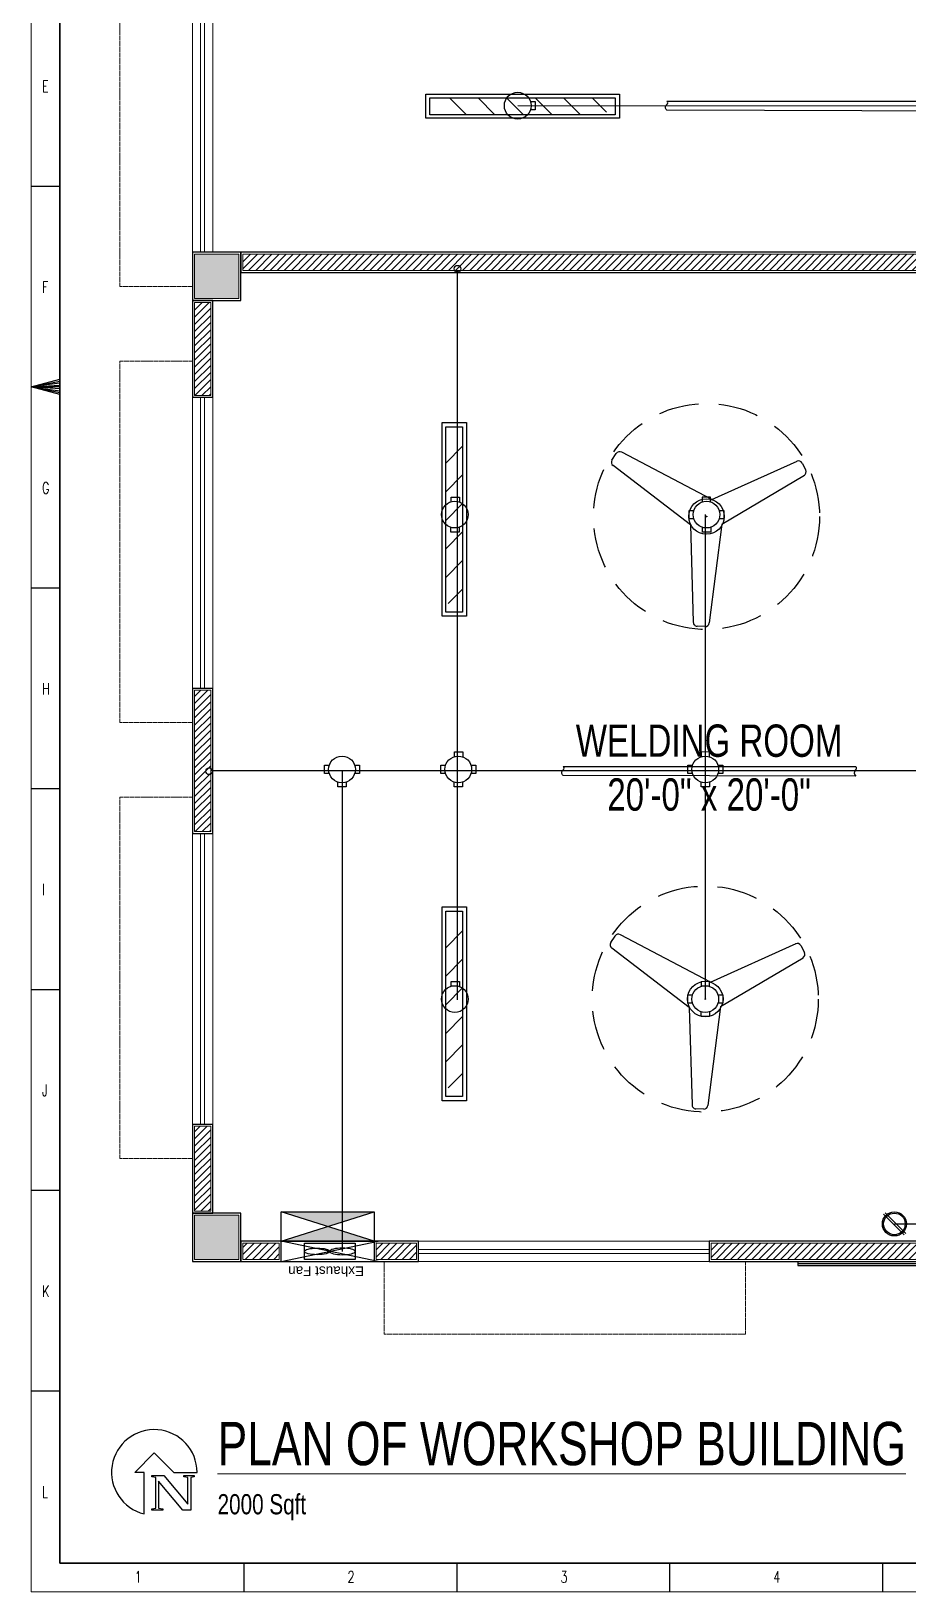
# Model space of a CAD drawing. Header units: inches. Extents: x 67 to 911, y 4 to 601.
# Drawn here: x 67.3 to 284.6, y 4 to 390.5 of the extents above; entities that cross this region are included whole.
import ezdxf

# ---------------------------------------------------------------- set-up
doc = ezdxf.new("R2010")
doc.units = ezdxf.units.IN
doc.header["$MEASUREMENT"] = 0
doc.linetypes.add('DASH', pattern=[0.35, 0.25, -0.1])
doc.linetypes.add('DASHED', pattern=[0.75, 0.5, -0.25])
for name, color, linetype in [('Cables', 7, 'Continuous'), ('COLLUM', 1, 'Continuous'), ('Exhaust Fans', 7, 'Continuous'), ('Sockets', 7, 'Continuous'), ('wall 05', 252, 'Continuous')]:
    doc.layers.add(name, color=color, linetype=linetype)
for name, color, linetype, lineweight in [('dim-8', 18, 'Continuous', 15), ('DOOR', 115, 'Continuous', 15), ('E-CF-Ceiling-Fan', 42, 'Continuous', 30), ('Glass', 5, 'Continuous', 9), ('HACTH', 8, 'Continuous', 9), ('Hatch', 252, 'Continuous', 5), ('Sunshed', 5, 'Continuous', 15), ('Text', 252, 'Continuous', 15), ('WINDOW', 140, 'Continuous', 9)]:
    doc.layers.add(name, color=color, linetype=linetype, lineweight=lineweight)
doc.styles.get("Standard").update_dxf_attribs({"font": 'arial.ttf'})
doc.styles.add('Swiss721', font='swisscl.ttf')
doc.styles.add('TEG BORDER', font='txt_qlt.shx', dxfattribs={"width": 0.7, "bigfont": 'hztxt.shx'})

# ---------------------------------------------------------------- blocks, each defined once
blk = doc.blocks.new('1')
at = {"layer": 'wall 05'}
for p, q in [((146270.29, 171558.84), (146265.29, 171558.84)), ((146265.29, 171558.84), (146265.29, 171534.84)), ((146270.29, 171534.84), (146270.29, 171558.84)), ((146270.29, 171534.84), (146265.29, 171534.84))]:
    blk.add_line(p, q, dxfattribs=at)
blk = doc.blocks.new('2')
at = {"layer": 'Hatch', "lineweight": 0}
for p, q in [((146269.79, 171558.34), (146265.79, 171558.34)), ((146265.79, 171558.34), (146265.79, 171535.34)), ((146269.79, 171535.34), (146269.79, 171558.34)), ((146269.79, 171535.34), (146265.79, 171535.34))]:
    blk.add_line(p, q, dxfattribs=at)
blk = doc.blocks.new('3')
at = {"layer": 'wall 05'}
for p, q in [((146265.29, 171462.84), (146265.29, 171426.84)), ((146265.29, 171462.84), (146270.29, 171462.84)), ((146270.29, 171426.84), (146270.29, 171462.84)), ((146265.29, 171426.84), (146270.29, 171426.84))]:
    blk.add_line(p, q, dxfattribs=at)
blk = doc.blocks.new('4')
at = {"layer": 'HACTH'}
for p, q in [((146265.79, 171462.34), (146269.79, 171462.34)), ((146265.79, 171427.34), (146269.79, 171427.34))]:
    blk.add_line(p, q, dxfattribs=at)
at = {"layer": 'Hatch', "lineweight": 0}
for p, q in [((146265.79, 171462.34), (146265.79, 171427.34)), ((146269.79, 171427.34), (146269.79, 171462.34))]:
    blk.add_line(p, q, dxfattribs=at)
blk = doc.blocks.new('1223')
at = {"layer": 'wall 05'}
for p, q in [((146321.29, 171325.84), (146310.29, 171325.84)), ((146310.29, 171325.84), (146310.29, 171320.84)), ((146321.29, 171320.84), (146321.29, 171325.84)), ((146310.29, 171320.84), (146321.29, 171320.84))]:
    blk.add_line(p, q, dxfattribs=at)
blk = doc.blocks.new('101')
at = {"layer": 'Hatch', "lineweight": 0}
for p, q in [((146320.79, 171325.34), (146310.79, 171325.34)), ((146310.79, 171325.34), (146310.79, 171321.34)), ((146320.79, 171321.34), (146320.79, 171325.34)), ((146310.79, 171321.34), (146320.79, 171321.34))]:
    blk.add_line(p, q, dxfattribs=at)
blk = doc.blocks.new('252 BORDER A2')
at = {"linetype": 'Continuous'}
for p, q in [((5, 415), (5, 5)), ((5, 5), (489, 5))]:
    blk.add_line(p, q, dxfattribs=at)
for p, q in [((0, 245), (5, 245)), ((5, 210), (0, 210)), ((1.25, 210), (3.75, 210)), ((0, 175), (5, 175)), ((0, 140), (5, 140)), ((0, 105), (5, 105)), ((0, 70), (5, 70)), ((0, 35), (5, 35)), ((37.12, 0), (37.12, 5)), ((74.25, 0), (74.25, 5)), ((111.38, 0), (111.38, 5)), ((148.5, 0), (148.5, 5))]:
    blk.add_line(p, q)
at = {"color": 5, "lineweight": 15}
blk.add_lwpolyline([(0, 420), (594, 420), (594, 0), (0, 0)], close=True, dxfattribs=at)
blk.add_lwpolyline([(5, 415), (589, 415), (589, 5), (5, 5)], close=True)
blk.add_lwpolyline([(0, 210), (5, 211.34), (5, 208.66), (0, 210), (5, 211), (5, 210.67), (0, 210), (5, 210.33), (5, 209.67), (0, 210), (5, 209.33), (5, 209), (0, 210)])
at = {"char_height": 2, "width": 2, "style": 'TEG BORDER'}
for s, insert, attachment_point in [('E', (1.91, 263.39), 1), ('F', (1.91, 228.39), 1), ('G', (1.91, 193.39), 1), ('H', (1.91, 158.39), 1), ('I', (1.91, 123.39), 1), ('J', (1.91, 88.39), 1), ('K', (1.91, 53.39), 1), ('L', (1.91, 18.39), 1), ('1', (18.05, 1.59), 7), ('2', (55.17, 1.59), 7), ('3', (92.3, 1.59), 7), ('4', (129.42, 1.59), 7)]:
    blk.add_mtext(s, dxfattribs=dict(at, insert=insert, attachment_point=attachment_point))
blk = doc.blocks.new('CF')
for p, q in [((-23.84, 14.22), (-22.76, 15.89)), ((1.35, 4.29), (-21.39, 16.19)), ((-4.07, -2.11), (-23.55, 12.84)), ((1.35, 4.29), (22.9, 13.97)), ((24.1, 13.48), (25.01, 11.71)), ((3.87, -1.9), (24.71, 10.43)), ((-4.07, -2.11), (-3.33, -26.62)), ((3.87, -1.9), (0.65, -26.82)), ((-0.39, -27.76), (-2.38, -27.66))]:
    blk.add_line(p, q)
for radius in [4.48, 0.0888]:
    blk.add_circle((0, 0), radius)
for centre, radius, start, end in [((-21.93, 15.35), 0.996, 57.1351, 147.1351), ((-23.01, 13.68), 0.996, 147.1351, 237.1351), ((23.21, 13.03), 0.996, 27.1351, 117.1351), ((24.09, 11.25), 1.03, 299.2548, 26.4357), ((-2.33, -26.67), 0.996, 177.1351, 267.1351), ((-0.34, -26.77), 0.996, 267.1351, 357.1351)]:
    blk.add_arc(centre, radius, start, end)

msp = doc.modelspace()

# ---------------------------------------------------------------- hatches: boundary and pattern name
h = msp.add_hatch()
h.set_pattern_fill('ANSI31', color=256, scale=40, angle=270)
h.set_pattern_definition([(315, (86.554, 599.8604), (3.53553, 3.53553), [])])
h.paths.add_polyline_path([(209.9, 369.81), (209.9, 374.01), (168.29, 374.01), (168.29, 369.81)])
h = msp.add_hatch()
h.set_pattern_fill('ANSI31', color=256, scale=40, angle=180)
h.set_pattern_definition([(225, (400.101, 372.1393), (3.53553, -3.53553), [])])
h.paths.add_polyline_path([(170.05, 248.8), (174.25, 248.8), (174.25, 290.41), (170.05, 290.41)])
h = msp.add_hatch()
h.set_pattern_fill('ANSI31', color=256, scale=40, angle=180)
h.set_pattern_definition([(225, (400.101, 252.1393), (3.53553, -3.53553), [])])
h.paths.add_polyline_path([(170.05, 128.8), (174.25, 128.8), (174.25, 170.41), (170.05, 170.41)])
h = msp.add_hatch(color=190)
h.dxf.hatch_style = 1
h.paths.add_polyline_path([(144.36, 98.11), (129.32, 98.11), (140.82, 94.45), (144.36, 95.58)])
h.paths.add_polyline_path([(144.36, 93.32), (140.82, 94.45), (129.32, 90.79), (144.36, 90.79)])
h.paths.add_polyline_path([(152.32, 98.11), (144.36, 98.11), (144.36, 95.58)])
h.paths.add_polyline_path([(144.36, 93.32), (144.36, 90.79), (152.32, 90.79)])
at = {"layer": 'Hatch', "lineweight": 0}
h = msp.add_hatch(dxfattribs=at)
h.set_pattern_fill('ANSI31', color=256, scale=10, style=0)
h.set_pattern_definition([(45, (-412538.1924, -240313.7822), (-0.8838834765, 0.8838834765), [])])
h.paths.add_polyline_path([(344.82, 335.29), (119.82, 335.29), (119.82, 331.29), (344.82, 331.29)])
h.paths.add_polyline_path([(111.82, 445.29), (107.82, 445.29), (107.82, 408.29), (111.82, 408.29), (279.82, 408.29), (279.82, 412.29), (111.82, 412.29)])
h.paths.add_polyline_path([(111.82, 338.29), (111.82, 336.29)])
h.paths.add_polyline_path([(111.82, 323.29), (107.82, 323.29), (107.82, 300.29), (111.82, 300.29)])
h.paths.add_polyline_path([(409.82, 481.29), (356.82, 481.29), (356.82, 553.29), (352.82, 553.29), (352.82, 481.29), (279.82, 481.29), (279.82, 530.29), (275.82, 530.29), (275.82, 458.29), (279.82, 458.29), (279.82, 477.29), (409.82, 477.29)])
h.paths.add_polyline_path([(465.82, 565.29), (414.32, 565.29), (414.32, 561.29), (440.82, 561.29), (440.82, 477.29), (486.82, 477.29), (486.82, 481.29), (444.82, 481.29), (444.82, 561.29), (465.82, 561.29)])
h.paths.add_polyline_path([(706.82, 431.79), (702.82, 431.79), (702.82, 380.29), (517.82, 380.29), (517.82, 336.29), (521.82, 336.29), (521.82, 376.29), (702.82, 376.29), (702.82, 336.29), (706.82, 336.29)])
h.paths.add_polyline_path([(582.82, 565.29), (529.82, 565.29), (529.82, 561.29), (582.82, 561.29)])
h.paths.add_polyline_path([(383.32, 565.29), (357.82, 565.29), (357.82, 561.29), (383.32, 561.29)])
h.paths.add_polyline_path([(297.32, 565.29), (235.3, 565.29), (235.3, 561.29), (297.32, 561.29)])
h.paths.add_polyline_path([(344.82, 565.29), (328.32, 565.29), (328.32, 561.29), (344.82, 561.29)])
h.paths.add_polyline_path([(706.82, 553.29), (702.82, 553.29), (702.82, 504.79), (706.82, 504.79)])
h.paths.add_polyline_path([(694.82, 561.29), (694.82, 565.29), (655.82, 565.29), (655.82, 561.29)])
h.paths.add_polyline_path([(111.82, 553.29), (107.82, 553.29), (107.82, 518.29), (111.82, 518.29)])
h.paths.add_polyline_path([(119.82, 565.29), (119.82, 561.29), (162.3, 561.29), (162.3, 565.29)])
at = {"layer": 'Hatch'}
h = msp.add_hatch(dxfattribs=at)
h.set_pattern_fill('AR-CONC', color=256, scale=0.75, style=0)
h.set_pattern_definition([(50, (-412538.1924, -240313.782), (5.37945137, -0.470641012), [0.5625, -6.1875]), (355, (-412538.1924, -240313.782), (-1.040635, 5.641441), [0.45, -4.95]), (100.4514, (-412537.744, -240313.8214), (4.338820363, 5.170796565), [0.478051425, -5.25856584]), (46.1842, (-412538.1924, -240312.282), (8.004307865, -1.24139261), [0.84375, -9.28125]), (96.6356, (-412537.525, -240312.386), (7.00997029, 7.30588403), [0.71707716, -7.8878475]), (351.1842, (-412538.192, -240312.282), (7.00996459, 7.3058895), [0.675, -7.425]), (21, (-412537.4424, -240312.657), (4.47680289, -3.01964168), [0.5625, -6.1875]), (326, (-412537.4424, -240312.657), (1.82486499, 5.43862534), [0.45, -4.95]), (71.4514, (-412537.0693, -240312.909), (6.301669714, 2.418978725), [0.478051425, -5.25856584]), (37.5, (-412538.1924, -240313.7822), (0.091198915, 2.496703904), [0, -4.89, 0, -5.025, 0, -4.96875]), (7.5, (-412538.1924, -240313.7822), (1.973021531, 2.958087839), [0, -2.865, 0, -4.7775, 0, -1.89375]), (327.5, (-412539.8649, -240313.7822), (4.003668271, -0.169161538), [0, -1.875, 0, -5.85, 0, -7.7625]), (317.5, (-412540.615, -240313.7822), (4.37389627, 0.750787367), [0, -2.4375, 0, -3.885, 0, -5.5125])])
h.paths.add_polyline_path([(345.82, 86.29), (356.82, 86.29), (356.82, 97.29), (345.82, 97.29)])
h.paths.add_polyline_path([(345.82, 324.29), (356.82, 324.29), (356.82, 335.29), (345.82, 335.29)])
h.paths.add_polyline_path([(107.82, 324.29), (118.82, 324.29), (118.82, 335.29), (107.82, 335.29)])
h.paths.add_polyline_path([(107.82, 86.29), (118.82, 86.29), (118.82, 97.29), (107.82, 97.29)])
at = {"layer": 'Hatch', "lineweight": 0}
h = msp.add_hatch(dxfattribs=at)
h.set_pattern_fill('ANSI31', color=256, scale=10, style=0)
h.set_pattern_definition([(45, (-140626.0506, -171276.1097), (-0.8838834765, 0.8838834765), [])])
h.paths.add_polyline_path([(111.82, 227.29), (107.82, 227.29), (107.82, 192.29), (111.82, 192.29)])
h.paths.add_polyline_path([(111.82, 119.29), (107.82, 119.29), (107.82, 98.29), (111.82, 98.29)])
h.paths.add_polyline_path([(128.82, 86.29), (128.82, 90.29), (119.82, 90.29), (119.82, 86.29)])
h.paths.add_polyline_path([(152.82, 90.29), (152.82, 86.29), (162.82, 86.29), (162.82, 90.29)])
h.paths.add_polyline_path([(235.82, 90.29), (235.82, 86.29), (344.82, 86.29), (344.82, 90.29)])
h.paths.add_polyline_path([(374.34, 86.29), (376.84, 86.29), (376.84, 90.29), (357.82, 90.29), (357.82, 86.29)])
h.paths.add_polyline_path([(516.82, 86.29), (516.82, 90.29), (497.84, 90.29), (497.84, 86.29), (500.34, 86.29)])
h.paths.add_polyline_path([(529.82, 90.29), (529.82, 86.29), (576.82, 86.29), (576.82, 90.29)])
h.paths.add_polyline_path([(517.82, 98.29), (521.82, 98.29), (521.82, 107.29), (517.82, 107.29)])
h.paths.add_polyline_path([(649.82, 90.29), (649.82, 86.29), (694.82, 86.29), (694.82, 90.29)])
h.paths.add_polyline_path([(702.82, 98.29), (706.82, 98.29), (706.82, 135.23), (702.82, 135.23)])
h.paths.add_polyline_path([(521.82, 251.29), (521.82, 278.29), (517.82, 278.29), (517.82, 180.29), (521.82, 180.29), (521.82, 247.29), (702.82, 247.29), (702.82, 208.29), (706.82, 208.29), (706.82, 251.29)])

# ---------------------------------------------------------------- linework, layer by layer
for p, q in [((191.04, 373.12), (192.21, 373.12)), ((192.21, 373.12), (192.21, 371.05)), ((192.21, 371.05), (191.04, 371.05)), ((171.39, 273.97), (171.39, 275.14)), ((171.39, 275.14), (173.46, 275.14)), ((173.46, 275.14), (173.46, 273.9)), ((235.7, 275.11), (233.63, 275.1)), ((233.63, 275.1), (233.64, 273.93)), ((235.7, 273.94), (235.7, 275.11)), ((230.37, 269.76), (230.37, 271.82)), ((230.37, 271.82), (231.54, 271.82)), ((237.83, 271.82), (239, 271.82)), ((239, 271.82), (239, 269.76)), ((171.29, 266.48), (171.29, 267.65)), ((173.36, 267.65), (173.36, 266.48)), ((231.53, 269.76), (230.36, 269.76)), ((233.65, 266.48), (233.65, 267.65)), ((235.71, 267.65), (235.71, 266.48)), ((238.99, 269.76), (237.82, 269.76)), ((173.36, 266.48), (171.29, 266.48)), ((235.71, 266.48), (233.65, 266.48)), ((172.24, 210.85), (172.24, 212.02)), ((172.24, 212.02), (174.3, 212.02)), ((174.3, 212.02), (174.31, 210.78)), ((235.39, 211.99), (233.32, 211.98)), ((233.32, 211.98), (233.32, 210.81)), ((235.39, 210.82), (235.39, 211.99)), ((140.05, 206.64), (140.05, 208.7)), ((140.05, 208.7), (141.22, 208.7)), ((141.22, 206.64), (140.05, 206.64)), ((147.51, 208.7), (148.68, 208.7)), ((148.68, 206.64), (147.51, 206.64)), ((148.68, 208.7), (148.68, 206.64)), ((168.86, 206.64), (168.86, 208.7)), ((168.86, 208.7), (170.03, 208.7)), ((170.03, 206.64), (168.86, 206.64)), ((176.32, 208.7), (177.49, 208.7)), ((177.49, 206.64), (176.32, 206.64)), ((177.49, 208.7), (177.49, 206.64)), ((230.06, 206.64), (230.06, 208.7)), ((230.06, 208.7), (231.23, 208.7)), ((231.23, 206.64), (230.06, 206.64)), ((237.52, 208.7), (238.69, 208.7)), ((238.69, 206.64), (237.52, 206.64)), ((238.69, 208.7), (238.69, 206.64)), ((143.33, 203.36), (143.33, 204.53)), ((145.39, 203.36), (143.33, 203.36)), ((145.39, 204.53), (145.39, 203.36)), ((172.14, 203.36), (172.14, 204.53)), ((174.2, 203.36), (172.14, 203.36)), ((174.2, 204.53), (174.2, 203.36)), ((233.33, 203.36), (233.33, 204.53)), ((235.4, 203.36), (233.33, 203.36)), ((235.4, 204.53), (235.4, 203.36)), ((171.39, 153.97), (171.39, 155.14)), ((171.39, 155.14), (173.46, 155.14)), ((173.46, 155.14), (173.46, 153.9)), ((235.39, 155.11), (233.32, 155.1)), ((233.32, 155.1), (233.32, 153.93)), ((235.39, 153.94), (235.39, 155.11)), ((230.06, 149.76), (230.06, 151.82)), ((230.06, 151.82), (231.23, 151.82)), ((237.52, 151.82), (238.69, 151.82)), ((238.69, 151.82), (238.69, 149.76)), ((231.22, 149.76), (230.05, 149.76)), ((233.33, 146.48), (233.33, 147.65)), ((235.4, 147.65), (235.4, 146.48)), ((238.68, 149.76), (237.51, 149.76)), ((235.4, 146.48), (233.33, 146.48))]:
    msp.add_line(p, q)
at = {"color": 190}
for p, q in [((152.32, 90.79), (129.32, 98.11)), ((129.32, 90.79), (152.32, 98.11))]:
    msp.add_line(p, q, dxfattribs=at)
for points in [[(165.09, 368.95), (165.09, 374.95), (213.09, 374.95), (213.09, 368.95)], [(166.15, 369.81), (166.15, 374.01), (212.04, 374.01), (212.04, 369.81)], [(169.19, 293.6), (175.19, 293.6), (175.19, 245.6), (169.19, 245.6)], [(170.05, 292.55), (174.25, 292.55), (174.25, 246.66), (170.05, 246.66)], [(169.19, 173.6), (175.19, 173.6), (175.19, 125.6), (169.19, 125.6)], [(170.05, 172.55), (174.25, 172.55), (174.25, 126.66), (170.05, 126.66)]]:
    msp.add_lwpolyline(points, close=True)
for points in [[(297.29, 373.16, -0.56347), (297.29, 372.36, 0.368601), (297.38, 370.75), (224.85, 370.95, -0.456322), (224.85, 372.36, 0.605884), (224.85, 373.18)], [(271.56, 208.39, -0.56347), (271.56, 207.59, 0.368601), (271.65, 205.98), (199.12, 206.19, -0.456322), (199.12, 207.59, 0.605884), (199.12, 208.42)]]:
    msp.add_lwpolyline(points, format="xyb", close=True)
msp.add_lwpolyline([(152.32, 90.79), (129.32, 90.79), (129.32, 98.11), (152.32, 98.11)], close=True, dxfattribs=at)
for centre, radius in [((187.9, 372.08), 3.31), ((172.99, 331.69), 0.829), ((172.32, 270.79), 3.31), ((234.68, 270.79), 3.31), ((144.36, 207.67), 3.31), ((173.17, 207.67), 3.31), ((234.37, 207.67), 3.31), ((111.44, 207.21), 0.829), ((172.32, 150.79), 3.31), ((234.37, 150.79), 3.31)]:
    msp.add_circle(centre, radius)
at = {"linetype": 'DASHED', "ltscale": 20}
for centre in [(234.68, 270.32), (234.37, 150.79)]:
    msp.add_circle(centre, 28, dxfattribs=at)
at = {"layer": 'Cables', "color": 3}
for p, q in [((437.53, 371.77), (187.9, 372.08)), ((172.99, 207.29), (172.99, 331.11)), ((234.37, 270.79), (234.37, 150.79)), ((172.99, 207.29), (112.02, 207.29)), ((144.36, 207.29), (144.36, 88.25)), ((305.5, 207.29), (172.99, 207.29)), ((172.99, 150.57), (172.99, 207.29))]:
    msp.add_line(p, q, dxfattribs=at)
at = {"layer": 'Cables', "color": 1}
msp.add_line((281.24, 95.1), (299.61, 95.1), dxfattribs=at)
at = {"layer": 'COLLUM'}
for points in [[(107.32, 323.79), (119.32, 323.79), (119.32, 335.79), (107.32, 335.79)], [(107.32, 85.79), (119.32, 85.79), (119.32, 97.79), (107.32, 97.79)]]:
    msp.add_lwpolyline(points, close=True, dxfattribs=at)
at = {"layer": 'DOOR', "lineweight": 25}
for p, q in [((257.34, 85.79), (257.34, 84.79)), ((257.34, 85.79), (374.34, 85.79)), ((257.34, 85.29), (374.34, 85.29)), ((257.34, 84.79), (374.34, 84.79))]:
    msp.add_line(p, q, dxfattribs=at)
at = {"layer": 'Exhaust Fans'}
msp.add_lwpolyline([(147.6, 90.29), (147.6, 86.29), (135.05, 86.29), (135.05, 90.29)], close=True, dxfattribs=at)
msp.add_ellipse((138.19, 88.29), major_axis=(3.14, 0), ratio=0.260631, dxfattribs=at)
at = {"layer": 'Exhaust Fans', "extrusion": (0, 0, -1)}
msp.add_ellipse((144.46, 88.29), major_axis=(-3.14, 0), ratio=0.260631, dxfattribs=at)
at = {"layer": 'Glass', "ltscale": 10}
for points in [[(109.32, 335.79), (109.32, 407.79)], [(110.32, 335.79), (110.32, 407.79)], [(109.32, 227.79), (109.32, 299.79)], [(110.32, 227.79), (110.32, 299.79)], [(109.32, 119.79), (109.32, 191.79)], [(110.32, 119.79), (110.32, 191.79)], [(163.32, 88.79), (235.32, 88.79)], [(163.32, 87.79), (235.32, 87.79)]]:
    msp.add_lwpolyline(points, dxfattribs=at)
at = {"layer": 'Hatch'}
for p, q in [((107.82, 227.29), (111.82, 227.29)), ((107.82, 192.29), (111.82, 192.29))]:
    msp.add_line(p, q, dxfattribs=at)
at = {"layer": 'Hatch', "lineweight": 0}
for p, q in [((107.82, 119.29), (111.82, 119.29)), ((107.82, 119.29), (107.82, 98.29)), ((111.82, 98.29), (111.82, 119.29)), ((107.82, 98.29), (111.82, 98.29)), ((128.82, 90.29), (119.82, 90.29)), ((119.82, 90.29), (119.82, 86.29)), ((128.82, 86.29), (128.82, 90.29)), ((344.82, 90.29), (235.82, 90.29)), ((235.82, 90.29), (235.82, 86.29)), ((119.82, 86.29), (128.82, 86.29)), ((235.82, 86.29), (344.82, 86.29))]:
    msp.add_line(p, q, dxfattribs=at)
at = {"layer": 'Hatch'}
for points in [[(107.82, 324.29), (118.82, 324.29), (118.82, 335.29), (107.82, 335.29)], [(107.82, 86.29), (118.82, 86.29), (118.82, 97.29), (107.82, 97.29)]]:
    msp.add_lwpolyline(points, close=True, dxfattribs=at)
at = {"layer": 'Hatch', "lineweight": 0}
msp.add_lwpolyline([(344.82, 335.29), (119.82, 335.29), (119.82, 331.29), (344.82, 331.29)], close=True, dxfattribs=at)
at = {"layer": 'Sockets', "color": 3}
for p, q in [((278.52, 97.48), (283.63, 92.38)), ((278.94, 97.85), (284.04, 92.75))]:
    msp.add_line(p, q, dxfattribs=at)
for radius in [2.99, 2.67]:
    msp.add_circle((281.24, 95.1), radius, dxfattribs=at)
at = {"layer": 'Sunshed', "linetype": 'DASH'}
for points in [[(107.32, 407.79), (107.32, 416.79), (89.32, 416.79), (89.32, 327.29), (89.32, 327.29), (107.32, 327.29), (107.32, 335.79)], [(107.32, 299.79), (107.32, 308.79), (89.32, 308.79), (89.32, 219.29), (89.32, 219.29), (107.32, 219.29), (107.32, 227.79)], [(107.32, 191.79), (107.32, 200.79), (89.32, 200.79), (89.32, 111.29), (89.32, 111.29), (107.32, 111.29), (107.32, 119.79)], [(235.32, 85.79), (244.32, 85.79), (244.32, 67.79), (154.82, 67.79), (154.82, 67.79), (154.82, 85.79), (163.32, 85.79)]]:
    msp.add_lwpolyline(points, dxfattribs=at)
at = {"layer": 'Text', "lineweight": 30}
for p, q in [((93.04, 33.56), (97.85, 38.37)), ((97.85, 38.37), (102.66, 33.56)), ((95.35, 33.56), (93.04, 33.56)), ((95.35, 23.26), (95.35, 33.56)), ((97.23, 32.44), (97.23, 32.79)), ((97.23, 32.79), (100.18, 32.79)), ((98.22, 32.26), (97.23, 32.44)), ((98.22, 24.68), (98.22, 32.26)), ((104.94, 24.19), (98.9, 31.38)), ((98.9, 31.38), (98.9, 24.68)), ((100.18, 32.79), (106.14, 25.67)), ((102.66, 33.56), (108.44, 33.56)), ((105.15, 32.44), (105.15, 32.79)), ((105.15, 32.79), (107.73, 32.79)), ((106.14, 32.26), (105.15, 32.44)), ((106.14, 25.67), (106.14, 32.26)), ((107.73, 32.44), (106.88, 32.26)), ((106.88, 32.26), (106.88, 24.19)), ((107.73, 32.79), (107.73, 32.44)), ((97.23, 24.51), (98.22, 24.68)), ((97.23, 24.19), (97.23, 24.51)), ((99.93, 24.19), (97.23, 24.19)), ((98.9, 24.68), (99.93, 24.51)), ((99.93, 24.51), (99.93, 24.19)), ((106.88, 24.19), (104.94, 24.19))]:
    msp.add_line(p, q, dxfattribs=at)
msp.add_arc((97.85, 33.56), 10.59, 0, 256.3479, dxfattribs=at)
at = {"layer": 'wall 05'}
for p, q in [((107.32, 119.79), (107.32, 97.79)), ((107.32, 119.79), (112.32, 119.79)), ((112.32, 97.79), (112.32, 119.79)), ((107.32, 97.79), (112.32, 97.79)), ((129.32, 90.79), (119.32, 90.79)), ((119.32, 90.79), (119.32, 85.79)), ((129.32, 85.79), (129.32, 90.79)), ((345.32, 90.79), (235.32, 90.79)), ((235.32, 90.79), (235.32, 85.79)), ((119.32, 85.79), (129.32, 85.79)), ((235.32, 85.79), (345.32, 85.79))]:
    msp.add_line(p, q, dxfattribs=at)
at = {"layer": 'wall 05', "color": 119, "lineweight": 25}
for p, q in [((129.32, 85.79), (153.32, 90.79)), ((153.32, 85.79), (129.32, 90.79)), ((129.32, 90.79), (153.32, 90.79)), ((129.32, 85.79), (153.32, 85.79))]:
    msp.add_line(p, q, dxfattribs=at)
at = {"layer": 'wall 05'}
msp.add_lwpolyline([(345.32, 335.79), (119.32, 335.79), (119.32, 330.79), (345.32, 330.79)], close=True, dxfattribs=at)
at = {"layer": 'WINDOW', "linetype": 'Continuous', "ltscale": 10}
for points in [[(107.32, 335.79), (107.32, 407.79)], [(112.32, 335.79), (112.32, 407.79)], [(107.32, 227.79), (107.32, 299.79)], [(112.32, 227.79), (112.32, 299.79)], [(107.32, 119.79), (107.32, 191.79)], [(112.32, 119.79), (112.32, 191.79)], [(163.32, 90.79), (235.32, 90.79)], [(163.32, 85.79), (235.32, 85.79)]]:
    msp.add_lwpolyline(points, dxfattribs=at)

# ---------------------------------------------------------------- block references
at = {"xscale": 1.4211126, "yscale": 1.4211126, "zscale": 1.4211126}
msp.add_blockref('252 BORDER A2', (67.34, 3.98), dxfattribs=at)
at = {"layer": 'E-CF-Ceiling-Fan', "lineweight": 0, "xscale": 0.9826591356573481, "yscale": 0.9826591356573481, "zscale": 0.9826591356573481}
for p in [(234.68, 270.32), (234.37, 150.79)]:
    msp.add_blockref('CF', p, dxfattribs=at)
at = {"layer": 'HACTH'}
for name in ['1', '2', '3', '4', '1223', '101']:
    msp.add_blockref(name, (-146157.97, -171235.05), dxfattribs=at)

# ---------------------------------------------------------------- texts
msp.add_text('Exhaust Fan', height=2.3967, rotation=180).set_placement((149.8, 84.56))
at = {"layer": 'dim-8', "linetype": 'Continuous', "ltscale": 10, "insert": (235.32, 208.07), "char_height": 8, "attachment_point": 5, "style": 'Swiss721'}
msp.add_mtext('\\A1;WELDING ROOM\\P20\'-0" x 20\'-0"', dxfattribs=at)
at = {"layer": 'Text', "insert": (113.53, 46.06), "char_height": 10.7333, "width": 176.7295, "attachment_point": 1, "style": 'Swiss721'}
msp.add_mtext('{\\LPLAN OF WORKSHOP BUILDING\\H0.4658x;\\l  \\P2000 Sqft}', dxfattribs=at)

doc.saveas('drawing.dxf')
